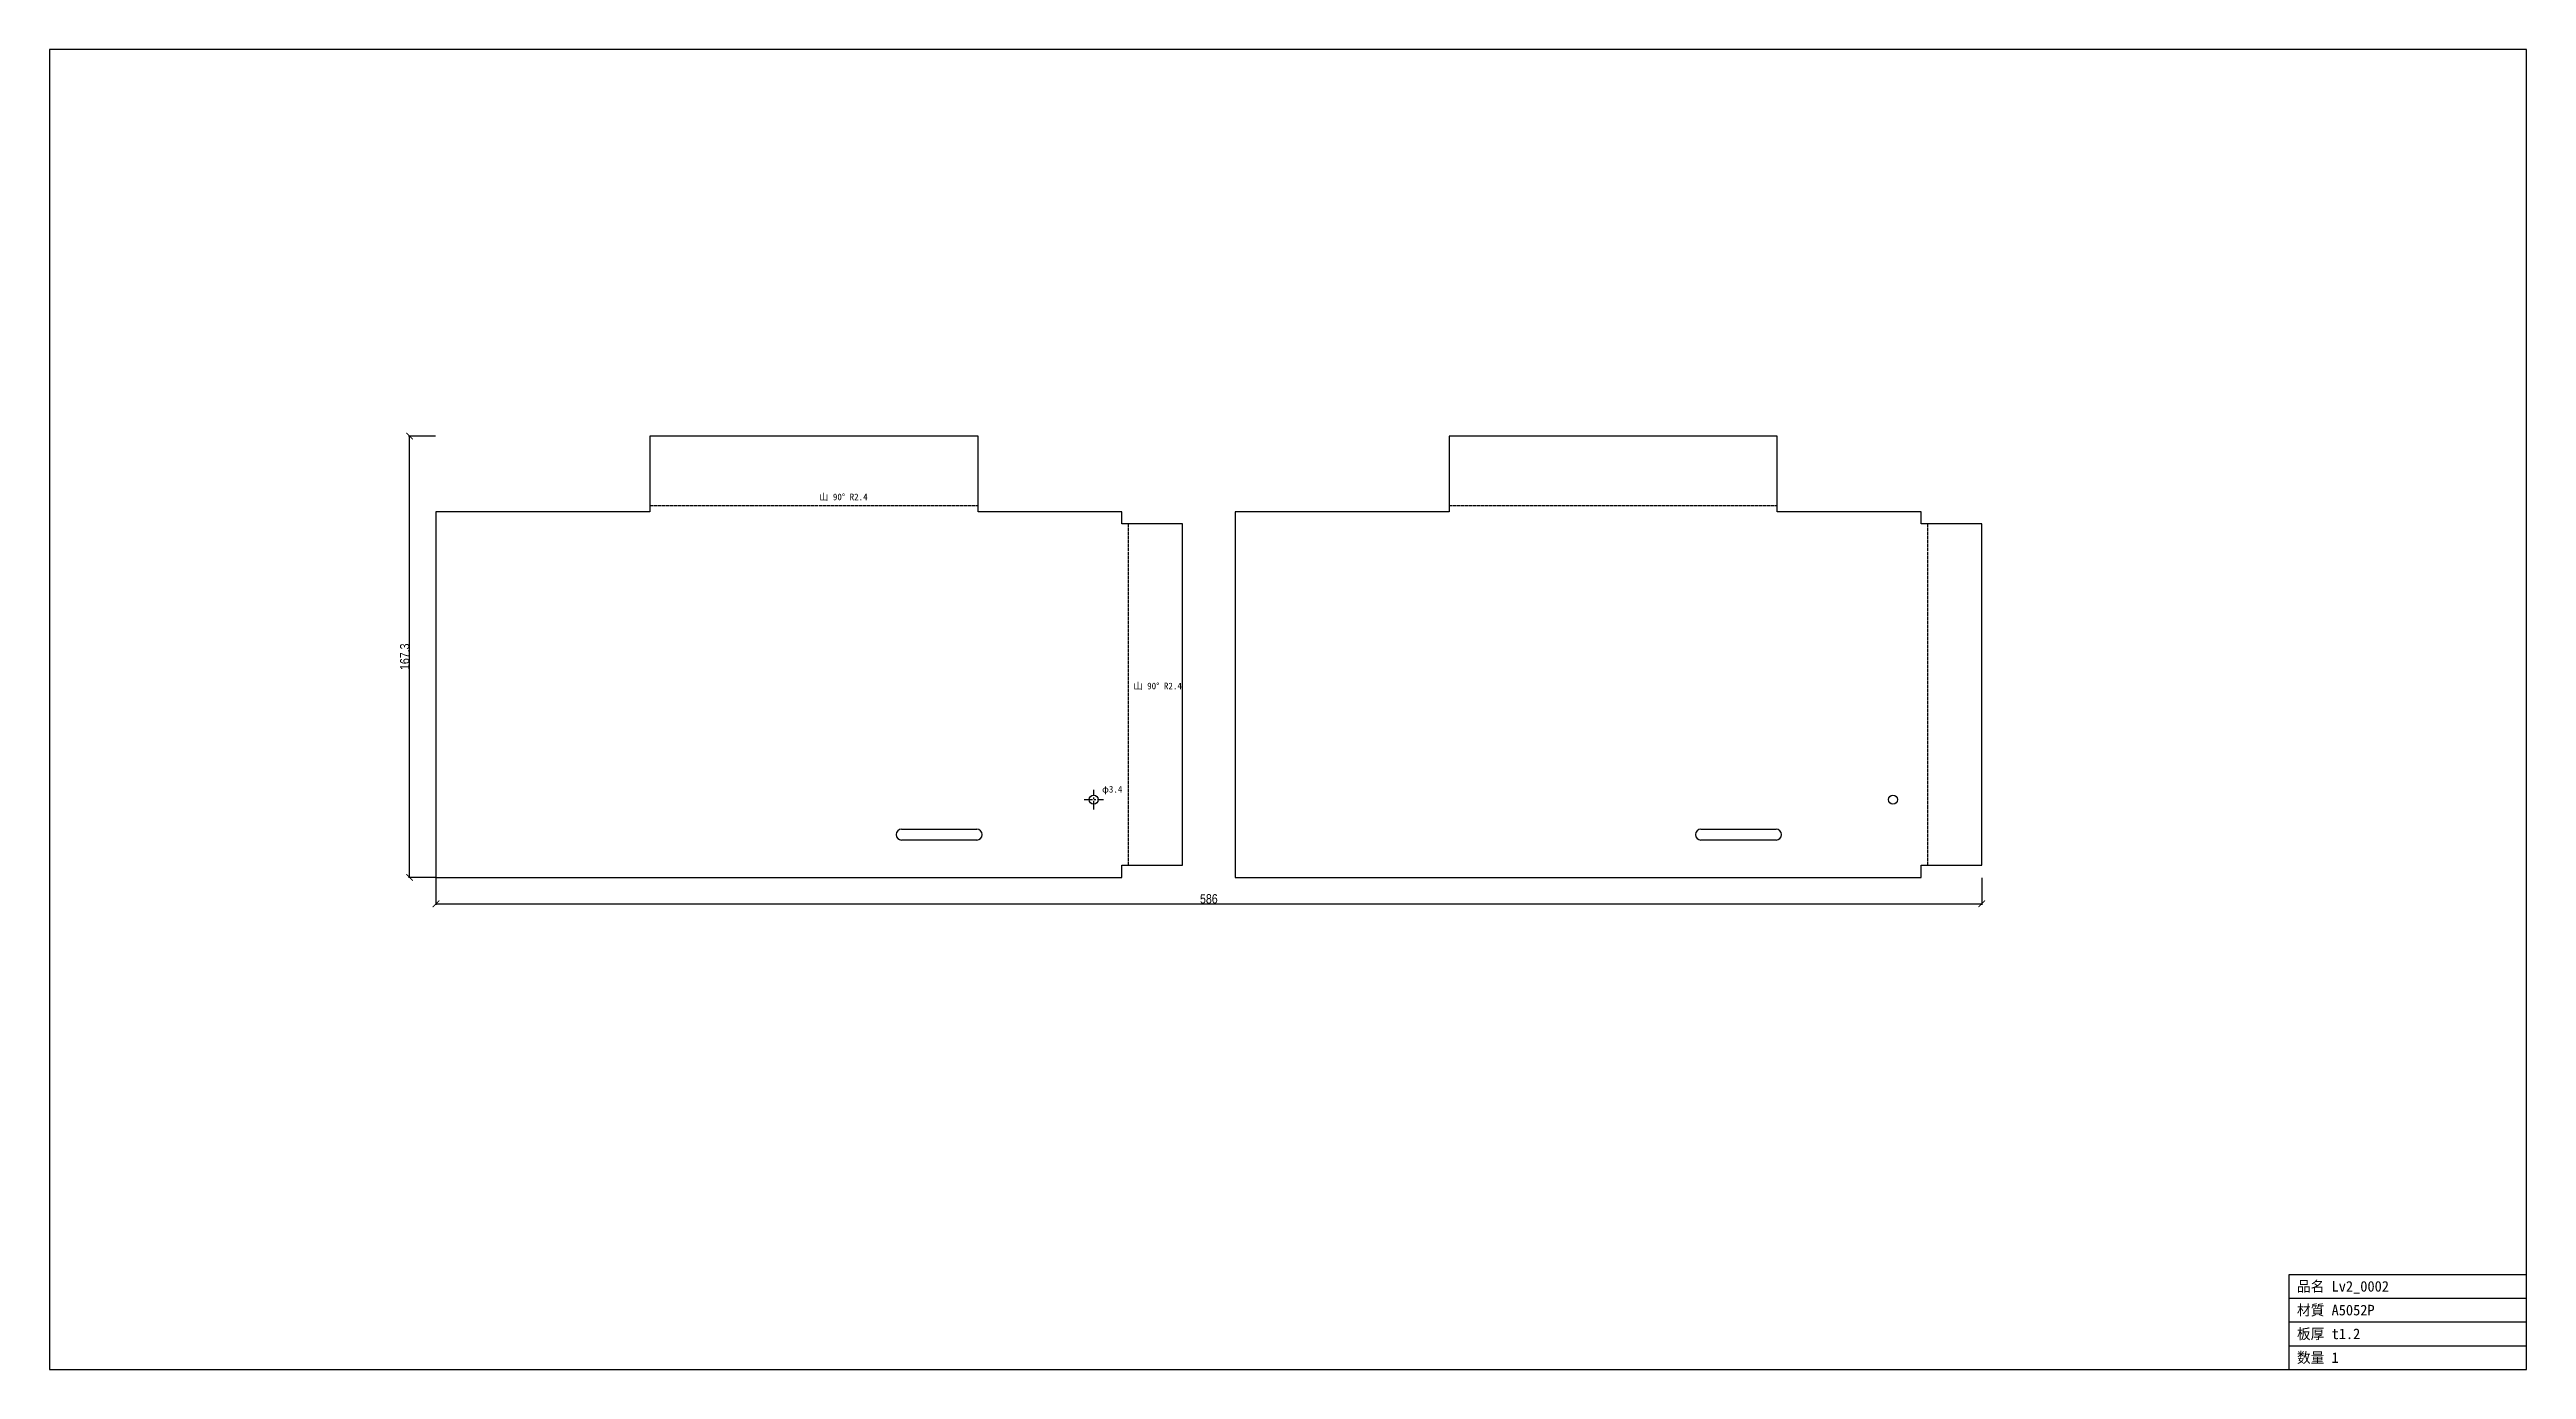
# Model space of a CAD drawing. Header units: millimetres. Extents: x -146 to 792, y -186 to 314.
import ezdxf

# ---------------------------------------------------------------- set-up
doc = ezdxf.new("R2010")
doc.units = ezdxf.units.MM
doc.linetypes.add('CENTER', pattern=[5.08, 3.175, -0.635, 0.635, -0.635])
doc.linetypes.add('DASHED', pattern=[1.524, 1.27, -0.254])
for name, color, linetype in [('中心線', 7, 'Continuous'), ('図枠', 7, 'Continuous'), ('外形', 7, 'Continuous'), ('寸法', 7, 'Continuous'), ('文字', 7, 'Continuous'), ('曲げ線', 7, 'Continuous')]:
    doc.layers.add(name, color=color, linetype=linetype)
doc.styles.add('OpenSansCondensed-Light', font='OpenSansCondensed-Light.ttf')
doc.dimstyles.new('EZDXF', dxfattribs={"dimtxt": 0.25, "dimasz": 0.175, "dimexe": 0.375, "dimexo": 0.125, "dimgap": 0.1, "dimtad": 1, "dimlfac": 100, "dimzin": 12, "dimdsep": 46, "dimtxsty": 'OpenSansCondensed-Light', "dimblk": 'ARCHTICK', "dimcen": 2.5, "dimazin": 3, "dimtfac": 0.5, "dimtmove": 2, "dimatfit": 3})

# ---------------------------------------------------------------- blocks, each defined once
blk = doc.blocks.new('_ARCHTICK')
at = {"color": 0, "linetype": 'BYBLOCK', "const_width": 0.15}
blk.add_lwpolyline([(-0.5, -0.5), (0.5, 0.5)], dxfattribs=at)

msp = doc.modelspace()

# ---------------------------------------------------------------- linework, layer by layer
at = {"layer": '中心線', "color": 1, "linetype": 'CENTER'}
for p, q in [((245.65, 29.47), (253, 29.47)), ((249.32, 25.79), (249.32, 33.14))]:
    msp.add_line(p, q, dxfattribs=at)
at = {"layer": '図枠'}
for p, q in [((792.45, 313.75), (-146.49, 313.75)), ((-146.49, 313.75), (-146.49, -186.49)), ((792.45, -186.49), (792.45, 313.75)), ((702.45, -186.49), (702.45, -150.49)), ((702.45, -150.49), (792.45, -150.49)), ((702.45, -159.49), (792.45, -159.49)), ((702.45, -168.49), (792.45, -168.49)), ((702.45, -177.49), (792.45, -177.49)), ((-146.49, -186.49), (792.45, -186.49))]:
    msp.add_line(p, q, dxfattribs=at)
at = {"layer": '外形'}
for p, q in [((205.47, 167.26), (81.06, 167.26)), ((81.06, 167.26), (81.06, 138.59)), ((205.47, 138.59), (205.47, 167.26)), ((508.45, 167.26), (384.04, 167.26)), ((384.04, 167.26), (384.04, 138.59)), ((508.45, 138.59), (508.45, 167.26)), ((81.06, 138.59), (0, 138.59)), ((0, 138.59), (0, 0)), ((260.03, 138.59), (205.47, 138.59)), ((260.03, 133.99), (260.03, 138.59)), ((282.98, 133.99), (260.03, 133.99)), ((282.98, 4.6), (282.98, 133.99)), ((384.04, 138.59), (302.98, 138.59)), ((302.98, 138.59), (302.98, 0)), ((563.01, 138.59), (508.45, 138.59)), ((563.01, 133.99), (563.01, 138.59)), ((585.96, 133.99), (563.01, 133.99)), ((585.96, 4.6), (585.96, 133.99)), ((176.51, 18.29), (205.01, 18.29)), ((205.01, 14.15), (176.51, 14.15)), ((479.49, 18.29), (507.99, 18.29)), ((507.99, 14.15), (479.49, 14.15)), ((0, 0), (260.03, 0)), ((260.03, 0), (260.03, 4.6)), ((260.03, 4.6), (282.98, 4.6)), ((302.98, 0), (563.01, 0)), ((563.01, 0), (563.01, 4.6)), ((563.01, 4.6), (585.96, 4.6))]:
    msp.add_line(p, q, dxfattribs=at)
for centre in [(249.32, 29.47), (552.31, 29.47)]:
    msp.add_circle(centre, 1.68, dxfattribs=at)
for centre, start, end in [((176.51, 16.22), 90, -90), ((205.01, 16.22), -90, 90), ((479.49, 16.22), 90, -90), ((507.99, 16.22), -90, 90)]:
    msp.add_arc(centre, 2.07, start, end, dxfattribs=at)
at = {"layer": '曲げ線', "color": 4, "linetype": 'DASHED'}
for p, q in [((81.06, 140.95), (205.47, 140.95)), ((384.04, 140.95), (508.45, 140.95)), ((262.39, 133.99), (262.39, 4.6)), ((565.37, 133.99), (565.37, 4.6))]:
    msp.add_line(p, q, dxfattribs=at)

# ---------------------------------------------------------------- texts
at = {"layer": '文字'}
for s, height, p in [('山 90° R2.4', 2.5, (145.26, 142.95)), ('山 90° R2.4', 2.5, (264.39, 71.3)), ('φ3.4', 2.5, (252.5, 32.14)), ('品名 Lv2_0002', 4, (705.45, -156.99)), ('材質 A5052P', 4, (705.45, -165.99)), ('板厚 t1.2', 4, (705.45, -174.99)), ('数量 1', 4, (705.45, -183.99))]:
    msp.add_text(s, height=height, dxfattribs=at).set_placement(p)

# ---------------------------------------------------------------- dimensions: what is measured, and where the dimension line sits
at = {"layer": '寸法'}
msp.add_linear_dim(base=(-10, 0), p1=(0, 0), p2=(0, 167.26), angle=90, dimstyle='EZDXF', override={"dimtxt": 3.5, "dimasz": 2.5, "dimdec": 1, "dimlfac": 1}, dxfattribs=at).render()
msp.add_linear_dim(base=(0, -10), p1=(0, 0), p2=(585.96, 0), dimstyle='EZDXF', override={"dimtxt": 3.5, "dimasz": 2.5, "dimdec": 1, "dimlfac": 1}, dxfattribs=at).render()

doc.saveas('drawing.dxf')
